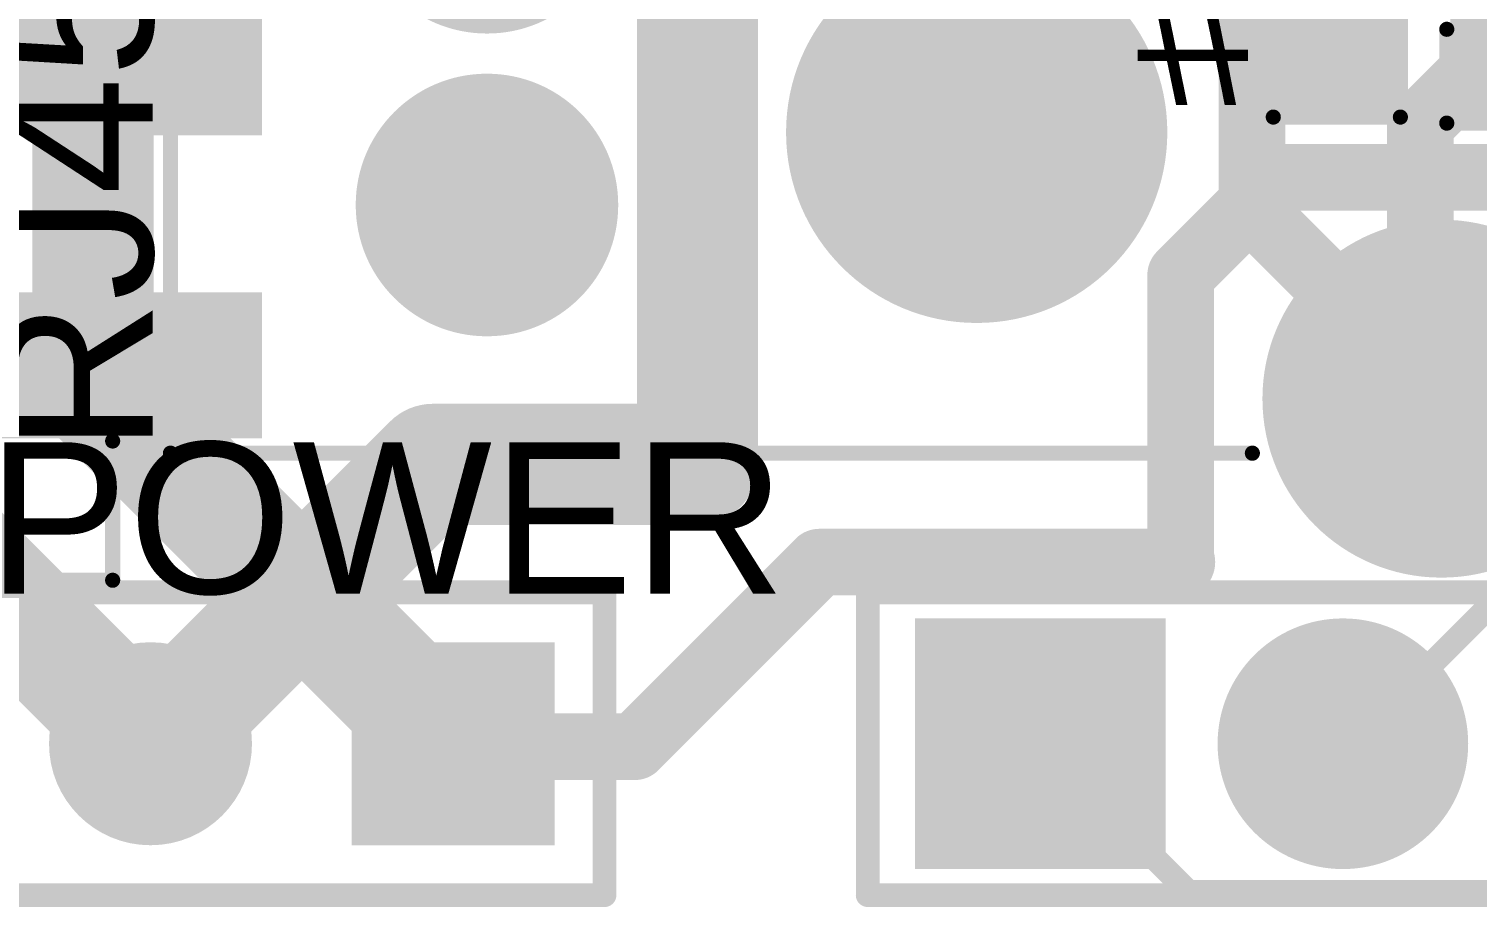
# Model space of a CAD drawing. Header units: millimetres. Extents: x -0.39 to 1.43, y -0.21 to 1.58.
# Drawn here: x 0.3228 to 0.8013, y -0.1989 to 0.0911 of the extents above; entities that cross this region are included whole.
import ezdxf

# ---------------------------------------------------------------- set-up
doc = ezdxf.new("R2010")
doc.units = ezdxf.units.MM
doc.header["$MEASUREMENT"] = 0
for name, color, linetype in [('BottomLayer', 5, 'Continuous'), ('BottomOverlay', 54, 'Continuous'), ('BottomPaste', 16, 'Continuous'), ('BottomSolder', 6, 'Continuous'), ('MultiLayer', 9, 'Continuous'), ('PadHoleLayer', 156, 'Continuous'), ('TopLayer', 1, 'Continuous'), ('TopOverlay', 2, 'Continuous'), ('TopSolder', 216, 'Continuous'), ('ViaHoleLayer', 16, 'Continuous')]:
    doc.layers.add(name, color=color, linetype=linetype)
doc.styles.add('Arial', font='', dxfattribs={"height": 0.2})
doc.styles.get('Arial').set_extended_font_data('Arial')

# ---------------------------------------------------------------- blocks, each defined once
blk = doc.blocks.new('C37208_12')
at = {"layer": 'BottomLayer'}
blk.add_hatch(color=5, dxfattribs=at).paths.add_polyline_path([(-0.2874, 0.0374), (-0.2126, 0.0374), (-0.2126, -0.0374), (-0.2874, -0.0374)])
h = blk.add_hatch(color=5, dxfattribs=at)
edge = h.paths.add_edge_path()
edge.add_arc((-0.15, 0), 0.0374, 0, 360)
at = {"layer": 'BottomSolder'}
blk.add_hatch(color=6, dxfattribs=at).paths.add_polyline_path([(-0.2914, 0.0414), (-0.2086, 0.0414), (-0.2086, -0.0414), (-0.2914, -0.0414)])
h = blk.add_hatch(color=6, dxfattribs=at)
edge = h.paths.add_edge_path()
edge.add_arc((-0.15, 0), 0.0414, 0, 360)
at = {"layer": 'MultiLayer'}
blk.add_hatch(color=9, dxfattribs=at).paths.add_polyline_path([(-0.2874, 0.0374), (-0.2126, 0.0374), (-0.2126, -0.0374), (-0.2874, -0.0374)])
h = blk.add_hatch(color=9, dxfattribs=at)
edge = h.paths.add_edge_path()
edge.add_arc((-0.15, 0), 0.0374, 0, 360)
at = {"layer": 'PadHoleLayer'}
h = blk.add_hatch(color=156, dxfattribs=at)
edge = h.paths.add_edge_path()
edge.add_arc((-0.25, 0), 0.02008, 0, 360)
h = blk.add_hatch(color=156, dxfattribs=at)
edge = h.paths.add_edge_path()
edge.add_arc((-0.15, 0), 0.02008, 0, 360)
at = {"layer": 'TopLayer'}
blk.add_hatch(color=1, dxfattribs=at).paths.add_polyline_path([(-0.2874, 0.0374), (-0.2126, 0.0374), (-0.2126, -0.0374), (-0.2874, -0.0374)])
h = blk.add_hatch(color=1, dxfattribs=at)
edge = h.paths.add_edge_path()
edge.add_arc((-0.15, 0), 0.0374, 0, 360)
at = {"layer": 'TopSolder'}
blk.add_hatch(color=216, dxfattribs=at).paths.add_polyline_path([(-0.2914, 0.0414), (-0.2086, 0.0414), (-0.2086, -0.0414), (-0.2914, -0.0414)])
h = blk.add_hatch(color=216, dxfattribs=at)
edge = h.paths.add_edge_path()
edge.add_arc((-0.15, 0), 0.0414, 0, 360)
at = {"layer": 'TopOverlay', "const_width": 0.00787}
for points in [[(-0.307, 0.05), (0.301, 0.05)], [(-0.307, -0.05), (-0.307, 0.05)], [(-0.307, -0.05), (0.301, -0.05)]]:
    blk.add_lwpolyline(points, dxfattribs=at)
at = {"layer": 'TopOverlay', "const_width": 0.00394}
for points in [[(-0.30897, 0.05, 1), (-0.30503, 0.05, 1)], [(-0.30897, 0.05, 1), (-0.30503, 0.05, 1)], [(-0.30897, -0.05, 1), (-0.30503, -0.05, 1)], [(-0.30897, -0.05, 1), (-0.30503, -0.05, 1)]]:
    blk.add_lwpolyline(points, format="xyb", close=True, dxfattribs=at)
blk = doc.blocks.new('HY951180A_14')
at = {"layer": 'BottomLayer'}
h = blk.add_hatch(color=5, dxfattribs=at)
edge = h.paths.add_edge_path()
edge.add_arc((-0.24902, 0.25591), 0.03937, 0, 360)
h = blk.add_hatch(color=5, dxfattribs=at)
edge = h.paths.add_edge_path()
edge.add_arc((-0.31299, -0.05945), 0.05512, 0, 360)
at = {"layer": 'BottomSolder'}
h = blk.add_hatch(color=6, dxfattribs=at)
edge = h.paths.add_edge_path()
edge.add_arc((-0.24902, 0.25591), 0.04337, 0, 360)
h = blk.add_hatch(color=6, dxfattribs=at)
edge = h.paths.add_edge_path()
edge.add_arc((-0.14902, 0.25591), 0.04337, 0, 360)
h = blk.add_hatch(color=6, dxfattribs=at)
edge = h.paths.add_edge_path()
edge.add_arc((-0.225, 0.09409), 0.004, 0, 360)
h = blk.add_hatch(color=6, dxfattribs=at)
edge = h.paths.add_edge_path()
edge.add_arc((-0.31299, -0.05945), 0.05912, 0, 360)
at = {"layer": 'MultiLayer'}
h = blk.add_hatch(color=9, dxfattribs=at)
edge = h.paths.add_edge_path()
edge.add_arc((-0.24902, 0.25591), 0.03937, 0, 360)
h = blk.add_hatch(color=9, dxfattribs=at)
edge = h.paths.add_edge_path()
edge.add_arc((-0.31299, -0.05945), 0.05512, 0, 360)
at = {"layer": 'PadHoleLayer'}
h = blk.add_hatch(color=156, dxfattribs=at)
edge = h.paths.add_edge_path()
edge.add_arc((-0.24902, 0.25591), 0.02008, 0, 360)
h = blk.add_hatch(color=156, dxfattribs=at)
edge = h.paths.add_edge_path()
edge.add_arc((-0.225, 0.09409), 0.06299, 0, 360)
h = blk.add_hatch(color=156, dxfattribs=at)
edge = h.paths.add_edge_path()
edge.add_arc((-0.31299, -0.05945), 0.03209, 0, 360)
at = {"layer": 'TopLayer'}
h = blk.add_hatch(color=1, dxfattribs=at)
edge = h.paths.add_edge_path()
edge.add_arc((-0.24902, 0.25591), 0.03937, 0, 360)
h = blk.add_hatch(color=1, dxfattribs=at)
edge = h.paths.add_edge_path()
edge.add_arc((-0.31299, -0.05945), 0.05512, 0, 360)
at = {"layer": 'TopSolder'}
h = blk.add_hatch(color=216, dxfattribs=at)
edge = h.paths.add_edge_path()
edge.add_arc((-0.24902, 0.25591), 0.04337, 0, 360)
h = blk.add_hatch(color=216, dxfattribs=at)
edge = h.paths.add_edge_path()
edge.add_arc((-0.14902, 0.25591), 0.04337, 0, 360)
h = blk.add_hatch(color=216, dxfattribs=at)
edge = h.paths.add_edge_path()
edge.add_arc((-0.225, 0.09409), 0.004, 0, 360)
h = blk.add_hatch(color=216, dxfattribs=at)
edge = h.paths.add_edge_path()
edge.add_arc((-0.31299, -0.05945), 0.05912, 0, 360)
at = {"layer": 'TopOverlay', "const_width": 0.005}
for points in [[(0.331, 0.3605), (-0.331, 0.3605)], [(-0.331, 0.3605), (-0.331, 0.003)]]:
    blk.add_lwpolyline(points, dxfattribs=at)
at = {"layer": 'TopOverlay', "const_width": 0.0025}
for points in [[(-0.33225, 0.3605, 1), (-0.32975, 0.3605, 1)], [(-0.33225, 0.3605, 1), (-0.32975, 0.3605, 1)], [(-0.33225, 0.003, 1), (-0.32975, 0.003, 1)]]:
    blk.add_lwpolyline(points, format="xyb", close=True, dxfattribs=at)
blk = doc.blocks.new('PHF254SMD___B_15')
at = {"layer": 'BottomLayer'}
for points in [[(0.47992, 0.15354), (0.52008, 0.15354), (0.52008, 0.05512), (0.47992, 0.05512)], [(0.57992, 0.15354), (0.62008, 0.15354), (0.62008, 0.05512), (0.57992, 0.05512)]]:
    blk.add_hatch(color=5, dxfattribs=at).paths.add_polyline_path(points)
at = {"layer": 'BottomPaste'}
for points in [[(0.47992, 0.15354), (0.52008, 0.15354), (0.52008, 0.05512), (0.47992, 0.05512)], [(0.57992, 0.15354), (0.62008, 0.15354), (0.62008, 0.05512), (0.57992, 0.05512)]]:
    blk.add_hatch(color=16, dxfattribs=at).paths.add_polyline_path(points)
at = {"layer": 'BottomSolder'}
for points in [[(0.47592, 0.15754), (0.52408, 0.15754), (0.52408, 0.05112), (0.47592, 0.05112)], [(0.57592, 0.15754), (0.62408, 0.15754), (0.62408, 0.05112), (0.57592, 0.05112)]]:
    blk.add_hatch(color=6, dxfattribs=at).paths.add_polyline_path(points)
at = {"layer": 'BottomOverlay', "const_width": 0.005}
for points in [[(0.671, 0.10816), (0.625, 0.10816)], [(0.671, -0.1005), (0.671, 0.10816)]]:
    blk.add_lwpolyline(points, dxfattribs=at)
at = {"layer": 'BottomOverlay', "const_width": 0.0025}
for points in [[(0.62375, 0.10816, 1), (0.62625, 0.10816, 1)], [(0.66975, 0.10816, 1), (0.67225, 0.10816, 1)], [(0.66975, 0.10816, 1), (0.67225, 0.10816, 1)]]:
    blk.add_lwpolyline(points, format="xyb", close=True, dxfattribs=at)
blk = doc.blocks.new('R__0603_B_16')
at = {"layer": 'BottomLayer'}
for points in [[(-0.045, -0.0175), (-0.045, 0.0175), (-0.015, 0.0175), (-0.015, -0.0175)], [(0.015, -0.0175), (0.015, 0.0175), (0.045, 0.0175), (0.045, -0.0175)]]:
    blk.add_hatch(color=5, dxfattribs=at).paths.add_polyline_path(points)
at = {"layer": 'BottomPaste'}
for points in [[(-0.045, -0.0175), (-0.045, 0.0175), (-0.015, 0.0175), (-0.015, -0.0175)], [(0.015, -0.0175), (0.015, 0.0175), (0.045, 0.0175), (0.045, -0.0175)]]:
    blk.add_hatch(color=16, dxfattribs=at).paths.add_polyline_path(points)
at = {"layer": 'BottomSolder'}
for points in [[(-0.049, -0.0215), (-0.049, 0.0215), (-0.011, 0.0215), (-0.011, -0.0215)], [(0.011, -0.0215), (0.011, 0.0215), (0.049, 0.0215), (0.049, -0.0215)]]:
    blk.add_hatch(color=6, dxfattribs=at).paths.add_polyline_path(points)
at = {"layer": 'BottomOverlay', "const_width": 0.005}
for points in [[(0.048, 0.021), (-0.048, 0.021)], [(-0.048, -0.021), (-0.048, 0.021)], [(0.048, -0.021), (0.048, 0.021)], [(0.048, -0.021), (-0.048, -0.021)]]:
    blk.add_lwpolyline(points, dxfattribs=at)
at = {"layer": 'BottomOverlay', "const_width": 0.0025}
for points in [[(-0.04925, 0.021, 1), (-0.04675, 0.021, 1)], [(-0.04925, 0.021, 1), (-0.04675, 0.021, 1)], [(0.04675, 0.021, 1), (0.04925, 0.021, 1)], [(0.04675, 0.021, 1), (0.04925, 0.021, 1)], [(-0.04925, -0.021, 1), (-0.04675, -0.021, 1)], [(-0.04925, -0.021, 1), (-0.04675, -0.021, 1)], [(0.04675, -0.021, 1), (0.04925, -0.021, 1)], [(0.04675, -0.021, 1), (0.04925, -0.021, 1)]]:
    blk.add_lwpolyline(points, format="xyb", close=True, dxfattribs=at)
blk = doc.blocks.new('HDR1X2_53')
at = {"layer": 'BottomLayer'}
blk.add_hatch(color=5, dxfattribs=at).paths.add_polyline_path([(-0.02953, 0.02953), (0.02953, 0.02953), (0.02953, -0.02953), (-0.02953, -0.02953)])
h = blk.add_hatch(color=5, dxfattribs=at)
edge = h.paths.add_edge_path()
edge.add_arc((0.1, 0), 0.02953, 0, 360)
at = {"layer": 'BottomSolder'}
blk.add_hatch(color=6, dxfattribs=at).paths.add_polyline_path([(-0.03353, 0.03353), (0.03353, 0.03353), (0.03353, -0.03353), (-0.03353, -0.03353)])
h = blk.add_hatch(color=6, dxfattribs=at)
edge = h.paths.add_edge_path()
edge.add_arc((0.1, 0), 0.03353, 0, 360)
at = {"layer": 'MultiLayer'}
blk.add_hatch(color=9, dxfattribs=at).paths.add_polyline_path([(-0.02953, 0.02953), (0.02953, 0.02953), (0.02953, -0.02953), (-0.02953, -0.02953)])
h = blk.add_hatch(color=9, dxfattribs=at)
edge = h.paths.add_edge_path()
edge.add_arc((0.1, 0), 0.02953, 0, 360)
at = {"layer": 'PadHoleLayer'}
h = blk.add_hatch(color=156, dxfattribs=at)
edge = h.paths.add_edge_path()
edge.add_arc((0, 0), 0.01772, 0, 360)
h = blk.add_hatch(color=156, dxfattribs=at)
edge = h.paths.add_edge_path()
edge.add_arc((0.1, 0), 0.01772, 0, 360)
at = {"layer": 'TopLayer'}
blk.add_hatch(color=1, dxfattribs=at).paths.add_polyline_path([(-0.02953, 0.02953), (0.02953, 0.02953), (0.02953, -0.02953), (-0.02953, -0.02953)])
h = blk.add_hatch(color=1, dxfattribs=at)
edge = h.paths.add_edge_path()
edge.add_arc((0.1, 0), 0.02953, 0, 360)
at = {"layer": 'TopSolder'}
blk.add_hatch(color=216, dxfattribs=at).paths.add_polyline_path([(-0.03353, 0.03353), (0.03353, 0.03353), (0.03353, -0.03353), (-0.03353, -0.03353)])
h = blk.add_hatch(color=216, dxfattribs=at)
edge = h.paths.add_edge_path()
edge.add_arc((0.1, 0), 0.03353, 0, 360)
at = {"layer": 'TopOverlay', "const_width": 0.00787}
for points in [[(-0.05, 0.05), (-0.05, -0.05)], [(0.15, 0.05), (-0.05, 0.05)], [(0.15, 0.05), (0.15, -0.05)], [(0.15, -0.05), (-0.05, -0.05)]]:
    blk.add_lwpolyline(points, dxfattribs=at)
at = {"layer": 'TopOverlay', "const_width": 0.00394}
for points in [[(-0.05197, 0.05, 1), (-0.04803, 0.05, 1)], [(-0.05197, 0.05, 1), (-0.04803, 0.05, 1)], [(0.14803, 0.05, 1), (0.15197, 0.05, 1)], [(0.14803, 0.05, 1), (0.15197, 0.05, 1)], [(-0.05197, -0.05, 1), (-0.04803, -0.05, 1)], [(-0.05197, -0.05, 1), (-0.04803, -0.05, 1)], [(0.14803, -0.05, 1), (0.15197, -0.05, 1)], [(0.14803, -0.05, 1), (0.15197, -0.05, 1)]]:
    blk.add_lwpolyline(points, format="xyb", close=True, dxfattribs=at)
blk = doc.blocks.new('C__0603_B_63')
at = {"layer": 'BottomLayer'}
for points in [[(-0.045, -0.0175), (-0.045, 0.0175), (-0.015, 0.0175), (-0.015, -0.0175)], [(0.015, -0.0175), (0.015, 0.0175), (0.045, 0.0175), (0.045, -0.0175)]]:
    blk.add_hatch(color=5, dxfattribs=at).paths.add_polyline_path(points)
at = {"layer": 'BottomPaste'}
for points in [[(-0.045, -0.0175), (-0.045, 0.0175), (-0.015, 0.0175), (-0.015, -0.0175)], [(0.015, -0.0175), (0.015, 0.0175), (0.045, 0.0175), (0.045, -0.0175)]]:
    blk.add_hatch(color=16, dxfattribs=at).paths.add_polyline_path(points)
at = {"layer": 'BottomSolder'}
for points in [[(-0.04736, -0.01986), (-0.04736, 0.01986), (-0.01264, 0.01986), (-0.01264, -0.01986)], [(0.01264, -0.01986), (0.01264, 0.01986), (0.04736, 0.01986), (0.04736, -0.01986)]]:
    blk.add_hatch(color=6, dxfattribs=at).paths.add_polyline_path(points)
at = {"layer": 'BottomOverlay', "const_width": 0.005}
for points in [[(-0.049, -0.021), (-0.049, 0.021)], [(-0.018, 0.021), (-0.049, 0.021)], [(0.049, 0.021), (0.018, 0.021)], [(0.049, -0.021), (0.049, 0.021)], [(-0.018, -0.021), (-0.049, -0.021)], [(0.049, -0.021), (0.018, -0.021)]]:
    blk.add_lwpolyline(points, dxfattribs=at)
at = {"layer": 'BottomOverlay', "const_width": 0.0025}
for points in [[(-0.05025, 0.021, 1), (-0.04775, 0.021, 1)], [(-0.05025, 0.021, 1), (-0.04775, 0.021, 1)], [(-0.01925, 0.021, 1), (-0.01675, 0.021, 1)], [(0.01675, 0.021, 1), (0.01925, 0.021, 1)], [(0.04775, 0.021, 1), (0.05025, 0.021, 1)], [(0.04775, 0.021, 1), (0.05025, 0.021, 1)], [(-0.05025, -0.021, 1), (-0.04775, -0.021, 1)], [(-0.05025, -0.021, 1), (-0.04775, -0.021, 1)], [(-0.01925, -0.021, 1), (-0.01675, -0.021, 1)], [(0.01675, -0.021, 1), (0.01925, -0.021, 1)], [(0.04775, -0.021, 1), (0.05025, -0.021, 1)], [(0.04775, -0.021, 1), (0.05025, -0.021, 1)]]:
    blk.add_lwpolyline(points, format="xyb", close=True, dxfattribs=at)

msp = doc.modelspace()

# ---------------------------------------------------------------- hatches: boundary and pattern name
at = {"layer": 'BottomLayer'}
msp.add_hatch(color=5, dxfattribs=at).paths.add_polyline_path([(0.734, 0.062), (0.776, 0.062), (0.776, 0.11746), (0.734, 0.11746)])
h = msp.add_hatch(color=5, dxfattribs=at)
edge = h.paths.add_edge_path()
edge.add_arc((0.54371, -0.05271), 0.01181, 0, 360)
h = msp.add_hatch(color=5, dxfattribs=at)
edge = h.paths.add_edge_path()
edge.add_arc((0.703, -0.085), 0.01181, 0, 360)
at = {"layer": 'TopLayer'}
h = msp.add_hatch(color=1, dxfattribs=at)
edge = h.paths.add_edge_path()
edge.add_arc((0.54371, -0.05271), 0.01181, 0, 360)
h = msp.add_hatch(color=1, dxfattribs=at)
edge = h.paths.add_edge_path()
edge.add_arc((0.703, -0.085), 0.01181, 0, 360)
at = {"layer": 'ViaHoleLayer'}
h = msp.add_hatch(color=16, dxfattribs=at)
edge = h.paths.add_edge_path()
edge.add_arc((0.54371, -0.05271), 0.00591, 0, 360)
h = msp.add_hatch(color=16, dxfattribs=at)
edge = h.paths.add_edge_path()
edge.add_arc((0.703, -0.085), 0.00591, 0, 360)

# ---------------------------------------------------------------- linework, layer by layer
at = {"layer": 'BottomLayer'}
for points, const_width in [([(0.275, 0.08), (0.34666, 0.08)], 0.022), ([(0.70339, 0.00984), (0.73567, 0.04211)], 0.022), ([(0.73567, 0.04211), (0.83289, 0.04211)], 0.022), ([(0.70339, -0.08346), (0.70339, 0.00984)], 0.022), ([(0.269, -0.02), (0.34666, -0.02)], 0.022), ([(0.363, -0.146), (0.45629, -0.05271)], 0.04), ([(0.45629, -0.05271), (0.54371, -0.05271)], 0.04), ([(0.523, -0.146), (0.584, -0.085)], 0.022), ([(0.584, -0.085), (0.703, -0.085)], 0.022), ([(0.70331, -0.08354), (0.70339, -0.08346)], 0.022), ([(0.70331, -0.08425), (0.70331, -0.08354)], 0.022), ([(0.70331, -0.08425), (0.70339, -0.08433)], 0.022), ([(0.463, -0.146), (0.523, -0.146)], 0.022)]:
    msp.add_lwpolyline(points, dxfattribs=dict(at, const_width=const_width))
for points, const_width in [([(0.34116, 0.08, 1), (0.35216, 0.08, 1)], 0.011), ([(0.73017, 0.04211, 1), (0.74117, 0.04211, 1)], 0.011), ([(0.73017, 0.04211, 1), (0.74117, 0.04211, 1)], 0.011), ([(0.69789, 0.00984, 1), (0.70889, 0.00984, 1)], 0.011), ([(0.69789, 0.00984, 1), (0.70889, 0.00984, 1)], 0.011), ([(0.34116, -0.02, 1), (0.35216, -0.02, 1)], 0.011), ([(0.44629, -0.05271, 1), (0.46629, -0.05271, 1)], 0.02), ([(0.44629, -0.05271, 1), (0.46629, -0.05271, 1)], 0.02), ([(0.53371, -0.05271, 1), (0.55371, -0.05271, 1)], 0.02), ([(0.5785, -0.085, 1), (0.5895, -0.085, 1)], 0.011), ([(0.5785, -0.085, 1), (0.5895, -0.085, 1)], 0.011), ([(0.6975, -0.085, 1), (0.7085, -0.085, 1)], 0.011), ([(0.69781, -0.08354, 1), (0.70881, -0.08354, 1)], 0.011), ([(0.69781, -0.08354, 1), (0.70881, -0.08354, 1)], 0.011), ([(0.69781, -0.08425, 1), (0.70881, -0.08425, 1)], 0.011), ([(0.69781, -0.08425, 1), (0.70881, -0.08425, 1)], 0.011), ([(0.69789, -0.08346, 1), (0.70889, -0.08346, 1)], 0.011), ([(0.69789, -0.08346, 1), (0.70889, -0.08346, 1)], 0.011), ([(0.69789, -0.08433, 1), (0.70889, -0.08433, 1)], 0.011), ([(0.353, -0.146, 1), (0.373, -0.146, 1)], 0.02), ([(0.4575, -0.146, 1), (0.4685, -0.146, 1)], 0.011), ([(0.5175, -0.146, 1), (0.5285, -0.146, 1)], 0.011), ([(0.5175, -0.146, 1), (0.5285, -0.146, 1)], 0.011)]:
    msp.add_lwpolyline(points, format="xyb", close=True, dxfattribs=dict(at, const_width=const_width))
at = {"layer": 'TopLayer'}
for points, const_width in [([(0.344, -0.027), (0.344, 0.66918)], 0.04), ([(0.54371, -0.05271), (0.54371, 0.13601)], 0.04), ([(0.727, 0.03154), (0.727, 0.1398)], 0.022), ([(0.7826, 0.0596), (0.82694, 0.10394)], 0.022), ([(0.7826, -0.02406), (0.7826, 0.0596)], 0.022), ([(0.727, 0.03154), (0.78954, -0.03101)], 0.022), ([(0.344, -0.027), (0.463, -0.146)], 0.04), ([(0.297, -0.08), (0.363, -0.146)], 0.04), ([(0.757, -0.148), (0.81, -0.095)], 0.008), ([(0.657, -0.145), (0.706, -0.194)], 0.008), ([(0.706, -0.194), (1.255, -0.194)], 0.008)]:
    msp.add_lwpolyline(points, dxfattribs=dict(at, const_width=const_width))
for points, const_width in [([(0.77709, 0.0596, 1), (0.78809, 0.0596, 1)], 0.011), ([(0.77709, 0.0596, 1), (0.78809, 0.0596, 1)], 0.011), ([(0.7215, 0.03154, 1), (0.7325, 0.03154, 1)], 0.011), ([(0.7215, 0.03154, 1), (0.7325, 0.03154, 1)], 0.011), ([(0.334, -0.027, 1), (0.354, -0.027, 1)], 0.02), ([(0.334, -0.027, 1), (0.354, -0.027, 1)], 0.02), ([(0.77709, -0.02406, 1), (0.78809, -0.02406, 1)], 0.011), ([(0.78404, -0.03101, 1), (0.79504, -0.03101, 1)], 0.011), ([(0.53371, -0.05271, 1), (0.55371, -0.05271, 1)], 0.02), ([(0.353, -0.146, 1), (0.373, -0.146, 1)], 0.02), ([(0.453, -0.146, 1), (0.473, -0.146, 1)], 0.02), ([(0.655, -0.145, 1), (0.659, -0.145, 1)], 0.004), ([(0.755, -0.148, 1), (0.759, -0.148, 1)], 0.004), ([(0.704, -0.194, 1), (0.708, -0.194, 1)], 0.004), ([(0.704, -0.194, 1), (0.708, -0.194, 1)], 0.004)]:
    msp.add_lwpolyline(points, format="xyb", close=True, dxfattribs=dict(at, const_width=const_width))

# ---------------------------------------------------------------- block references
for name, p, rotation in [('PHF254SMD___B_15', (0.24233, 0.58), 270), ('HY951180A_14', (0.73009, 0.28198), 90), ('R__0603_B_16', (0.755, 0.11), 270), ('C__0603_B_63', (0.81233, 0.109), 270), ('HDR1X2_53', (0.463, -0.145), 180)]:
    msp.add_blockref(name, p, dxfattribs=dict(rotation=rotation))
msp.add_blockref('C37208_12', (0.907, -0.145))

# ---------------------------------------------------------------- texts
at = {"layer": 'BottomOverlay', "style": 'Arial', "text_generation_flag": 2}
msp.add_text('#', height=0.05, rotation=360, dxfattribs=at).set_placement((0.726, 0.06599))
at = {"layer": 'TopOverlay', "style": 'Arial'}
for s, rotation, p in [('RJ45_A', 90, (0.36376, -0.04902)), ('POWER', 360, (0.309, -0.09541))]:
    msp.add_text(s, height=0.05, rotation=rotation, dxfattribs=at).set_placement(p)

doc.saveas('drawing.dxf')
